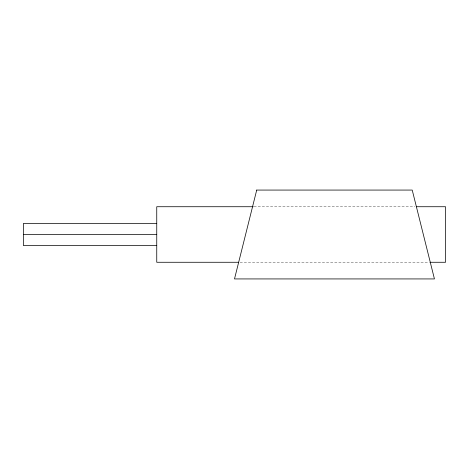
<?xml version="1.0" encoding="UTF-8"?>
<svg xmlns="http://www.w3.org/2000/svg" width="469" height="469" viewBox="0 0 469 469"><rect width="100%" height="100%" fill="white"/><g stroke="black" fill="none" stroke-linecap="round" stroke-linejoin="round"><path stroke-width="0.35" stroke-dasharray="2.35 1.76" d="M253.987 206.729L414.842 206.729M240.099 262.271L429.463 262.271"/><path stroke-width="0.7" d="M253.254 206.729L156.746 206.729L156.746 262.271L238.633 262.271M416.302 206.729L445.55 206.729L445.55 262.271L430.196 262.271M156.746 223.391L23.45 223.391L23.45 245.609L156.746 245.609M23.45 234.5L156.746 234.5M256.713 190.068L234.5 278.932L434.441 278.932L412.228 190.068L256.713 190.068"/></g></svg>
